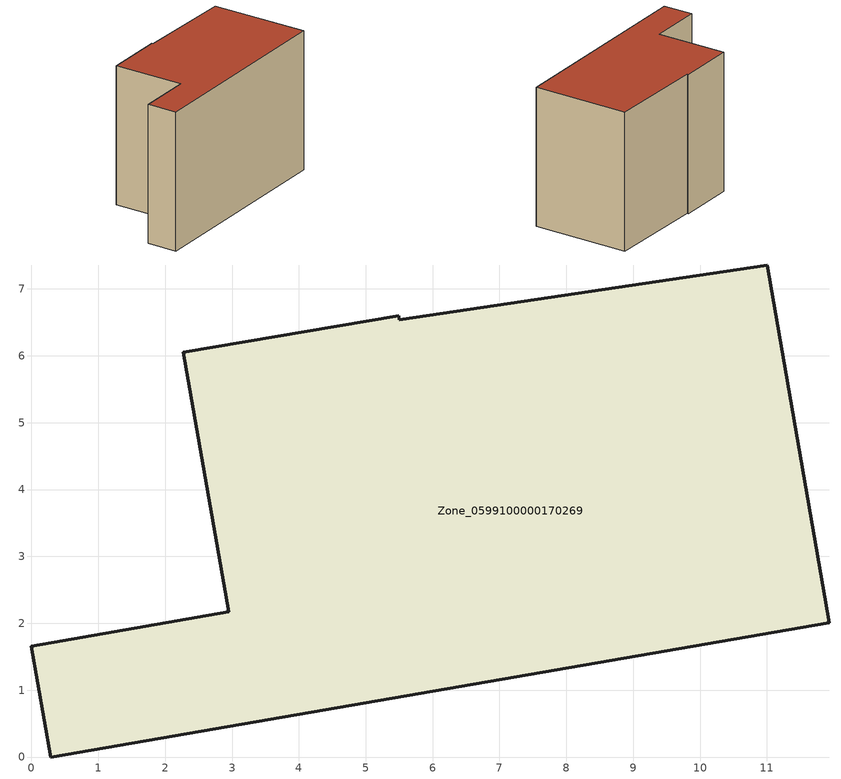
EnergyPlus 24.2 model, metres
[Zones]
Zone_0599100000170269
 floor ground (C_G): 5.49,6.6 5.5,6.54 11,7.36 11.93,2.01 0.29,0 0,1.66 2.95,2.17 2.27,6.05 z0
 wall outside (C_F): 5.49,6.6 2.27,6.05 2.95,2.17 0,1.66 0.29,0 11.93,2.01 11,7.36 5.5,6.54 5.49,6.6 z0:7.82
 roof outside (C_R): 5.5,6.54 5.49,6.6 2.27,6.05 2.95,2.17 0,1.66 0.29,0 11.93,2.01 11,7.36 z7.82
[BUILDING]
Pand.0599100000170269: North Axis=0; Terrain=City; Loads Convergence Tolerance Value=0.04; Temperature Convergence Tolerance Value=0.4; Solar Distribution=FullExterior; Maximum Number of Warmup Days=25; Minimum Number of Warmup Days=1
[Site:Location]
Rotterdam.The.Hague.AP_ZH_NLD Design_Conditions: Latitude=51.96; Longitude=4.45; Time Zone=1; Elevation=-4.5
[SITE:GROUNDTEMPERATURE:BUILDINGSURFACE]
18, 18, 18, 18, 18, 18, 18, 18, 18, 18, 18, 18
[MATERIAL] Thermal Absorptance=0.9; Solar Absorptance=0.7; Visible Absorptance=0.7
Name | Roughness | Thickness | Conductivity | Density | Specific Heat
G.TC.1975-1991 | MediumSmooth | 0.15 | 0.288461 | 540 | 1210
F.TC.1975-1991 | Rough | 0.3 | 0.230769 | 1920 | 840
R.TC.1975-1991 | MediumRough | 0.2 | 0.153846 | 1500 | 1000
[CONSTRUCTION]
C_G: G.TC.1975-1991
C_F: F.TC.1975-1991
C_R: R.TC.1975-1991
[ZONE]
Zone_0599100000170269: Type=1; Multiplier=1; Ceiling Height=Autocalculate; Volume=Autocalculate; Floor Area=autocalculate; Part of Total Floor Area=Yes
[ZONEINFILTRATION:DESIGNFLOWRATE]
Infil_Zone_0599100000170269: Zone or ZoneList or Space or SpaceList=Zone_0599100000170269; Schedule=AlwaysOn; Design Flow Rate Calculation Method=Flow/Area; Flow Rate per Floor Area=0.003; Constant Term Coefficient=1; Temperature Term Coefficient=0; Velocity Term Coefficient=0; Velocity Squared Term Coefficient=0
[HVACTEMPLATE:ZONE:IDEALLOADSAIRSYSTEM]
Zone_0599100000170269: Maximum Heating Supply Air Temperature=50; Minimum Cooling Supply Air Temperature=13; Maximum Heating Supply Air Humidity Ratio=0.0156; Minimum Cooling Supply Air Humidity Ratio=0.0077; Heating Limit=NoLimit; Cooling Limit=NoLimit; Dehumidification Control Type=ConstantSensibleHeatRatio; Cooling Sensible Heat Ratio=0.7; Dehumidification Setpoint=60; Humidification Control Type=None; Humidification Setpoint=30; Outdoor Air Method=None; Outdoor Air Flow Rate per Person=0.00944; Outdoor Air Flow Rate per Zone Floor Area=0; Outdoor Air Flow Rate per Zone=0; Demand Controlled Ventilation Type=None; Outdoor Air Economizer Type=NoEconomizer; Heat Recovery Type=None; Sensible Heat Recovery Effectiveness=0.7; Latent Heat Recovery Effectiveness=0.65
[ZONECONTROL:THERMOSTAT]
ThermostatControl_Zone_0599100000170269: Zone or ZoneList=Zone_0599100000170269; Control Type Schedule=DualSetpointControlType; Control 1=Thermostat_Zone_0599100000170269; Temperature Difference Between Cutout And Setpoint=0
[THERMOSTATSETPOINT:DUALSETPOINT]
Thermostat_Zone_0599100000170269: Heating Setpoint Temperature Schedule=HeatingSetpoint_Zone_0599100000170269; Cooling Setpoint Temperature Schedule=CoolingSetpoint_Zone_0599100000170269
[SCHEDULE:COMPACT]
HeatingSetpoint_Zone_0599100000170269: Through: 12/31, For: AllDays, Until: 24:00, 21
CoolingSetpoint_Zone_0599100000170269: Through: 12/31, For: AllDays, Until: 24:00, 24
DualSetpointControlType: Through: 12/31, For: AllDays, Until: 24:00, 4
AlwaysOn: Through: 12/31, For: AllDays, Until: 24:00, 1
